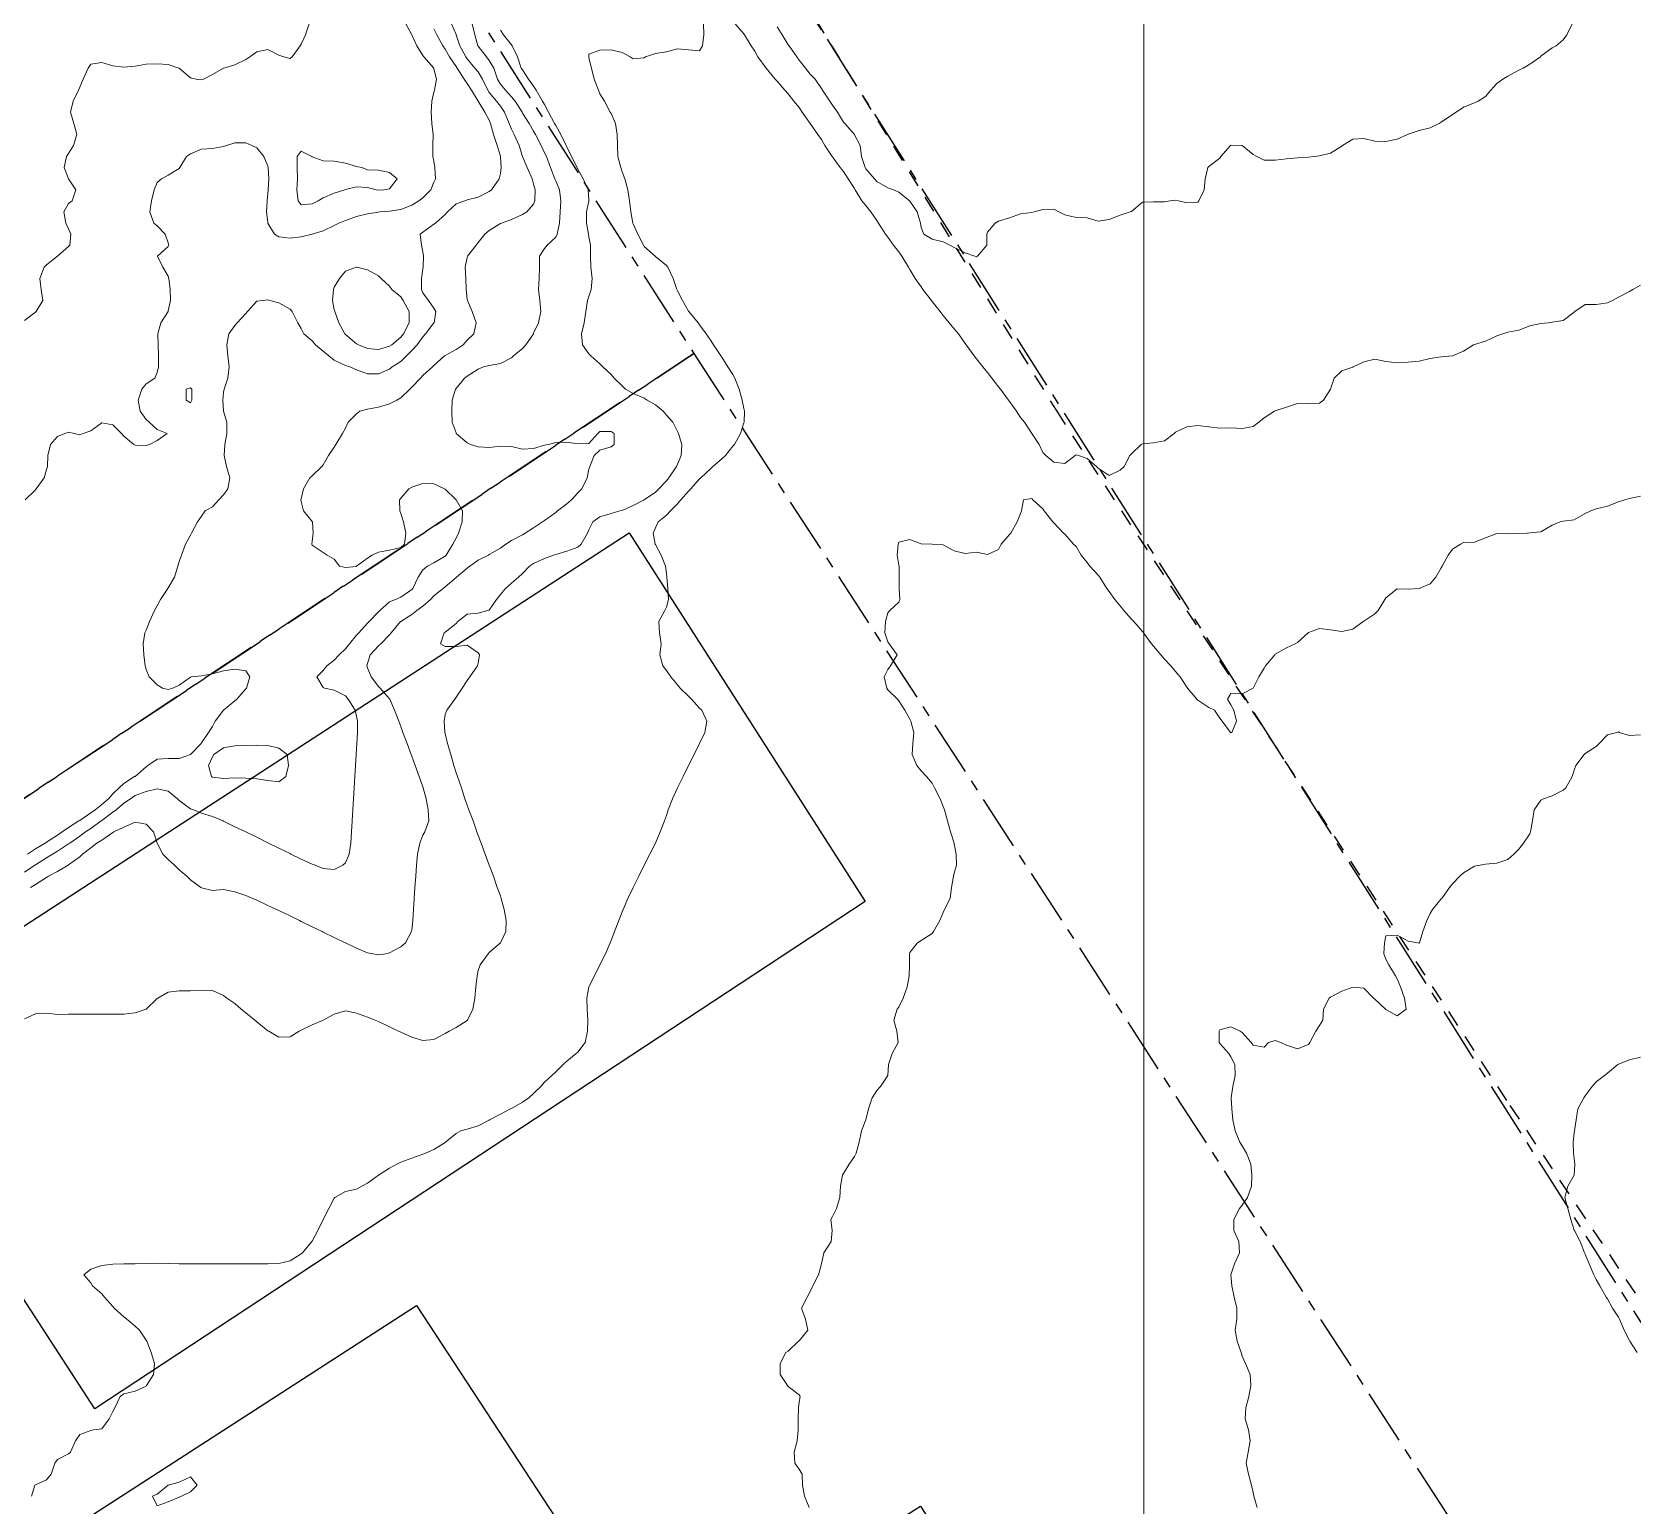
# Model space of a CAD drawing. Header units: centimetres. Extents: x 0 to 642158, y -847 to 649707.
# Drawn here: x 617516.6 to 617588.9, y 620788.8 to 620855.4 of the extents above; entities that cross this region are included whole.
import ezdxf

# ---------------------------------------------------------------- set-up
doc = ezdxf.new("R2010")
doc.units = ezdxf.units.CM
doc.header["$MEASUREMENT"] = 0
doc.linetypes.add('CENTERX2', pattern=[4, 2.5, -0.5, 0.5, -0.5])
doc.linetypes.add('JIS_02_0.7', pattern=[1.35, 0.75, -0.6])
for name, color, linetype, lineweight in [('MEV_grille', 254, 'Continuous', 9), ('WAL_parcellaire agricole', 7, 'JIS_02_0.7', 25), ('WAL_topographie 0.5', 253, 'Continuous', 20)]:
    doc.layers.add(name, color=color, linetype=linetype, lineweight=lineweight)
doc.layers.add('SPW_batiments', color=7, linetype='Continuous')
doc.layers.add('SPW_parcellaire cadastral', color=7, linetype='CENTERX2', lineweight=25, true_color=0xff0542)

# ---------------------------------------------------------------- blocks, each defined once
blk = doc.blocks.new('*U112')
at = {"layer": 'MEV_grille', "transparency": 33554687}
blk.add_lwpolyline([(0, 1825.476), (0, -1825.476)], dxfattribs=at)
blk = doc.blocks.new('*U113')
at = {"layer": 'MEV_grille', "color": 0, "linetype": 'ByBlock', "lineweight": -2, "transparency": 16777216}
blk.add_blockref('*U112', (2200, 0), dxfattribs=at)

msp = doc.modelspace()

# ---------------------------------------------------------------- linework, layer by layer
at = {"layer": 'SPW_batiments'}
for points in [[(617554.225, 620816.108), (617519.428, 620793.204), (617508.526, 620810.003), (617543.573, 620832.757), (617554.225, 620816.108)], [(617544.829, 620781.274), (617552.311, 620786.041), (617556.728, 620788.809), (617564.046, 620777.243), (617552.197, 620769.641), (617562.399, 620754.393), (617525.718, 620730.922), (617524.34, 620733.108), (617521.934, 620736.922), (617519.317, 620741.072), (617510.851, 620735.471), (617509.634, 620737.521), (617504.135, 620733.803), (617493.886, 620726.902), (617482.484, 620744.783), (617497.815, 620755.752), (617489.248, 620769.001), (617533.96, 620797.873), (617544.829, 620781.274)]]:
    msp.add_lwpolyline(points, dxfattribs=at)
at = {"layer": 'SPW_parcellaire cadastral'}
for points in [[(617779.335, 620865.112), (617770.644, 620841.831), (617609.563, 620765.114), (617530.476, 620889.801), (617510.399, 620919.604), (617480.638, 620965.028), (617603.182, 621024.128), (617779.335, 620865.112)], [(617445.143, 620944.903), (617450.229, 620932.944), (617453.012, 620927.377), (617460.44, 620932.438), (617479.493, 620945.43), (617546.487, 620840.855), (617454.845, 620780.014), (617404.956, 620754.186)], [(617404.956, 620754.186), (617454.845, 620780.014), (617546.487, 620840.855), (617597.653, 620762.022), (617447.371, 620685.97), (617443.362, 620692.406), (617418.115, 620733.491), (617404.956, 620754.186)]]:
    msp.add_lwpolyline(points, dxfattribs=at)
at = {"layer": 'WAL_parcellaire agricole'}
msp.add_lwpolyline([(617606.254, 620772.588), (617583.209, 620807.127), (617562.997, 620838.083), (617550.328, 620858.664), (617703.526, 620935.515), (617753.864, 620890.105), (617779.241, 620867.358), (617776.118, 620853.607), (617606.254, 620772.588)], dxfattribs=at)
at = {"layer": 'WAL_topographie 0.5'}
for points in [[(617535.546, 620855.75), (617535.75, 620855.262), (617535.754, 620855.25), (617535.924, 620854.75), (617536.189, 620854.25), (617536.25, 620854.161), (617536.603, 620853.75), (617536.75, 620853.575), (617536.949, 620853.25), (617537.184, 620852.75), (617537.25, 620852.648), (617537.579, 620852.25), (617537.75, 620852.025), (617537.937, 620851.75), (617538.147, 620851.25), (617538.25, 620850.995), (617538.37, 620850.75), (617538.599, 620850.25), (617538.75, 620849.754), (617538.751, 620849.75), (617538.961, 620849.25), (617539.184, 620848.75), (617539.25, 620848.5), (617539.318, 620848.25), (617539.309, 620847.75), (617539.25, 620847.606), (617538.941, 620847.25), (617538.75, 620847.138), (617538.25, 620846.916), (617537.797, 620846.75), (617537.75, 620846.729), (617537.25, 620846.416), (617537.053, 620846.25), (617536.75, 620845.864), (617536.663, 620845.75), (617536.264, 620845.25), (617536.25, 620845.198), (617536.155, 620844.75), (617536.197, 620844.25), (617536.201, 620843.75), (617536.25, 620843.317), (617536.26, 620843.25), (617536.472, 620842.75), (617536.66, 620842.25), (617536.548, 620841.75), (617536.25, 620841.454), (617536.071, 620841.25), (617535.75, 620841.042), (617535.25, 620840.763), (617535.233, 620840.75), (617534.75, 620840.322), (617534.68, 620840.25), (617534.25, 620839.868), (617534.137, 620839.75), (617533.75, 620839.342), (617533.668, 620839.25), (617533.25, 620838.86), (617533.068, 620838.75), (617532.75, 620838.582), (617532.25, 620838.438), (617531.75, 620838.343), (617531.408, 620838.25), (617531.25, 620838.132), (617530.871, 620837.75), (617530.75, 620837.49), (617530.618, 620837.25), (617530.318, 620836.75), (617530.25, 620836.635), (617529.989, 620836.25), (617529.75, 620835.835), (617529.68, 620835.75), (617529.25, 620835.337), (617529.152, 620835.25), (617528.861, 620834.75), (617528.75, 620834.288), (617528.74, 620834.25), (617528.75, 620834.179), (617528.865, 620833.75), (617529.25, 620833.274), (617529.262, 620833.25), (617529.293, 620832.75), (617529.25, 620832.375), (617529.24, 620832.25), (617529.25, 620832.204), (617529.75, 620831.875), (617529.929, 620831.75), (617530.25, 620831.563), (617530.492, 620831.25), (617530.75, 620831.193), (617531.25, 620831.242), (617531.26, 620831.25), (617531.75, 620831.617), (617531.957, 620831.75), (617532.25, 620831.889), (617532.75, 620831.982), (617533.25, 620832.096), (617533.424, 620832.25), (617533.477, 620832.75), (617533.382, 620833.25), (617533.25, 620833.627), (617533.204, 620833.75), (617533.195, 620834.25), (617533.25, 620834.322), (617533.619, 620834.75), (617533.75, 620834.824), (617534.25, 620834.982), (617534.75, 620834.977), (617535.225, 620834.75), (617535.25, 620834.733), (617535.75, 620834.255), (617535.756, 620834.25), (617536.035, 620833.75), (617536.025, 620833.25), (617535.853, 620832.75), (617535.75, 620832.512), (617535.611, 620832.25), (617535.297, 620831.75), (617535.25, 620831.709), (617534.75, 620831.407), (617534.464, 620831.25), (617534.25, 620831.094), (617534.034, 620830.75), (617533.8, 620830.25), (617533.75, 620830.193), (617533.25, 620829.855), (617533.019, 620829.75), (617532.75, 620829.646), (617532.311, 620829.25), (617532.25, 620829.185), (617531.822, 620828.75), (617531.75, 620828.677), (617531.362, 620828.25), (617531.25, 620828.132), (617530.939, 620827.75), (617530.75, 620827.522), (617530.471, 620827.25), (617530.25, 620827.012), (617529.908, 620826.75), (617529.75, 620826.537), (617529.458, 620826.25), (617529.75, 620825.782), (617529.804, 620825.75), (617530.25, 620825.65), (617530.75, 620825.393), (617530.881, 620825.25), (617531.195, 620824.75), (617531.25, 620824.487), (617531.303, 620824.25), (617531.293, 620823.75), (617531.265, 620823.25), (617531.25, 620823), (617531.235, 620822.75), (617531.205, 620822.25), (617531.175, 620821.75), (617531.149, 620821.25), (617531.123, 620820.75), (617531.093, 620820.25), (617531.063, 620819.75), (617531.034, 620819.25), (617531.002, 620818.75), (617530.924, 620818.25), (617530.75, 620817.86), (617530.635, 620817.75), (617530.25, 620817.563), (617529.75, 620817.607), (617529.39, 620817.75), (617529.25, 620817.801), (617528.75, 620818.03), (617528.294, 620818.25), (617528.25, 620818.271), (617527.75, 620818.521), (617527.272, 620818.75), (617527.25, 620818.76), (617526.75, 620819.011), (617526.25, 620819.25), (617526.25, 620819.25), (617525.75, 620819.489), (617525.25, 620819.74), (617525.228, 620819.75), (617524.75, 620819.952), (617524.25, 620820.105), (617523.887, 620820.25), (617523.75, 620820.295), (617523.25, 620820.677), (617523.163, 620820.75), (617522.75, 620821.098), (617522.25, 620821.192), (617521.75, 620821.082), (617521.25, 620820.892), (617521.048, 620820.75), (617520.75, 620820.545), (617520.391, 620820.25), (617520.25, 620820.145), (617519.75, 620819.776), (617519.715, 620819.75), (617519.25, 620819.401), (617519.018, 620819.25), (617518.75, 620819.063), (617518.3, 620818.75), (617518.25, 620818.71), (617517.75, 620818.381), (617517.527, 620818.25), (617517.25, 620818.081), (617516.75, 620817.766), (617516.726, 620817.75), (617516.25, 620817.439)], [(617529.119, 620855.75), (617528.954, 620855.25), (617528.75, 620854.832), (617528.708, 620854.75), (617528.352, 620854.25), (617528.25, 620854.173), (617527.974, 620854.25), (617527.75, 620854.329), (617527.25, 620854.582), (617526.75, 620854.484), (617526.429, 620854.25), (617526.25, 620854.128), (617525.75, 620853.888), (617525.261, 620853.75), (617525.25, 620853.745), (617524.75, 620853.453), (617524.345, 620853.25), (617524.25, 620853.221), (617524.016, 620853.25), (617523.75, 620853.306), (617523.25, 620853.743), (617523.231, 620853.75), (617522.75, 620853.907), (617522.25, 620853.941), (617521.75, 620853.926), (617521.25, 620853.84), (617520.75, 620853.79), (617520.25, 620853.844), (617519.75, 620854), (617519.25, 620853.926), (617519.133, 620853.75), (617518.909, 620853.25), (617518.75, 620852.891), (617518.69, 620852.75), (617518.463, 620852.25), (617518.336, 620851.75), (617518.482, 620851.25), (617518.618, 620850.75), (617518.472, 620850.25), (617518.25, 620849.885), (617518.153, 620849.75), (617518.053, 620849.25), (617518.25, 620848.75), (617518.25, 620848.75), (617518.583, 620848.25), (617518.417, 620847.75), (617518.25, 620847.636), (617518.032, 620847.25), (617518.129, 620846.75), (617518.25, 620846.489), (617518.349, 620846.25), (617518.307, 620845.75), (617518.25, 620845.683), (617517.75, 620845.25), (617517.75, 620845.25), (617517.25, 620844.865), (617517.152, 620844.75), (617516.953, 620844.25), (617517.014, 620843.75), (617517.079, 620843.25), (617516.781, 620842.75), (617516.75, 620842.718), (617516.25, 620842.354)], [(617533.488, 620855.75), (617533.75, 620855.25), (617533.75, 620855.25), (617533.982, 620854.75), (617534.25, 620854.319), (617534.293, 620854.25), (617534.738, 620853.75), (617534.75, 620853.716), (617534.873, 620853.25), (617534.772, 620852.75), (617534.75, 620852.657), (617534.657, 620852.25), (617534.623, 620851.75), (617534.651, 620851.25), (617534.717, 620850.75), (617534.706, 620850.25), (617534.707, 620849.75), (617534.75, 620849.544), (617534.798, 620849.25), (617534.816, 620848.75), (617534.75, 620848.594), (617534.61, 620848.25), (617534.25, 620847.893), (617534.07, 620847.75), (617533.75, 620847.561), (617533.25, 620847.367), (617532.75, 620847.286), (617532.29, 620847.25), (617532.25, 620847.246), (617531.75, 620847.171), (617531.25, 620847.043), (617530.75, 620846.865), (617530.45, 620846.75), (617530.25, 620846.631), (617529.75, 620846.402), (617529.25, 620846.25), (617529.25, 620846.25), (617528.75, 620846.125), (617528.25, 620846.069), (617527.75, 620846.128), (617527.549, 620846.25), (617527.255, 620846.75), (617527.25, 620846.792), (617527.189, 620847.25), (617527.214, 620847.75), (617527.25, 620848.076), (617527.262, 620848.25), (617527.294, 620848.75), (617527.267, 620849.25), (617527.25, 620849.316), (617527.06, 620849.75), (617526.75, 620850.148), (617526.523, 620850.25), (617526.25, 620850.377), (617525.75, 620850.366), (617525.375, 620850.25), (617525.25, 620850.212), (617524.75, 620850.115), (617524.25, 620850.082), (617523.75, 620849.881), (617523.581, 620849.75), (617523.279, 620849.25), (617523.25, 620849.211), (617522.75, 620848.909), (617522.448, 620848.75), (617522.25, 620848.573), (617522.11, 620848.25), (617522, 620847.75), (617521.917, 620847.25), (617522.097, 620846.75), (617522.25, 620846.616), (617522.616, 620846.25), (617522.75, 620845.855), (617522.769, 620845.75), (617522.75, 620845.694), (617522.265, 620845.25), (617522.508, 620844.75), (617522.75, 620844.355), (617522.781, 620844.25), (617522.84, 620843.75), (617522.851, 620843.25), (617522.75, 620842.783), (617522.74, 620842.75), (617522.419, 620842.25), (617522.276, 620841.75), (617522.293, 620841.25), (617522.305, 620840.75), (617522.311, 620840.25), (617522.25, 620839.994), (617522.142, 620839.75), (617521.75, 620839.489), (617521.552, 620839.25), (617521.394, 620838.75), (617521.478, 620838.25), (617521.75, 620837.88), (617521.882, 620837.75), (617522.25, 620837.421), (617522.703, 620837.25), (617522.25, 620836.93), (617521.904, 620836.75), (617521.75, 620836.709), (617521.25, 620836.715), (617521.202, 620836.75), (617520.75, 620837.126), (617520.633, 620837.25), (617520.25, 620837.638), (617519.75, 620837.729), (617519.25, 620837.371), (617518.907, 620837.25), (617518.75, 620837.19), (617518.5, 620837.25), (617518.25, 620837.299), (617518.083, 620837.25), (617517.75, 620837.111), (617517.426, 620836.75), (617517.308, 620836.25), (617517.301, 620835.75), (617517.25, 620835.622), (617517.151, 620835.25), (617516.785, 620834.75), (617516.75, 620834.702), (617516.294, 620834.25)], [(617536.473, 620855.75), (617536.593, 620855.25), (617536.739, 620854.75), (617536.75, 620854.732), (617537.121, 620854.25), (617537.25, 620854.088), (617537.462, 620853.75), (617537.626, 620853.25), (617537.75, 620853.023), (617537.978, 620852.75), (617538.25, 620852.456), (617538.419, 620852.25), (617538.732, 620851.75), (617538.75, 620851.717), (617539.058, 620851.25), (617539.25, 620850.897), (617539.333, 620850.75), (617539.59, 620850.25), (617539.75, 620849.926), (617539.834, 620849.75), (617540.015, 620849.25), (617540.214, 620848.75), (617540.25, 620848.659), (617540.424, 620848.25), (617540.479, 620847.75), (617540.458, 620847.25), (617540.426, 620846.75), (617540.321, 620846.25), (617540.25, 620846.117), (617539.869, 620845.75), (617539.75, 620845.599), (617539.518, 620845.25), (617539.519, 620844.75), (617539.506, 620844.25), (617539.477, 620843.75), (617539.538, 620843.25), (617539.572, 620842.75), (617539.479, 620842.25), (617539.25, 620841.771), (617539.241, 620841.75), (617538.904, 620841.25), (617538.75, 620841.08), (617538.344, 620840.75), (617538.25, 620840.663), (617537.75, 620840.403), (617537.25, 620840.317), (617536.985, 620840.25), (617536.75, 620840.153), (617536.25, 620839.831), (617536.136, 620839.75), (617535.75, 620839.278), (617535.725, 620839.25), (617535.568, 620838.75), (617535.553, 620838.25), (617535.579, 620837.75), (617535.75, 620837.27), (617535.758, 620837.25), (617536.25, 620836.824), (617536.395, 620836.75), (617536.75, 620836.642), (617537.25, 620836.619), (617537.75, 620836.672), (617538.25, 620836.653), (617538.75, 620836.545), (617539.25, 620836.566), (617539.75, 620836.714), (617539.921, 620836.75), (617540.25, 620836.832), (617540.75, 620836.847), (617541.25, 620836.782), (617541.75, 620836.794), (617542.147, 620837.25), (617542.25, 620837.328), (617542.75, 620837.335), (617542.887, 620837.25), (617542.889, 620836.75), (617542.75, 620836.641), (617542.25, 620836.496), (617541.991, 620836.25), (617541.786, 620835.75), (617541.75, 620835.64), (617541.675, 620835.25), (617541.427, 620834.75), (617541.25, 620834.572), (617540.962, 620834.25), (617540.75, 620834.065), (617540.335, 620833.75), (617540.25, 620833.683), (617539.75, 620833.32), (617539.648, 620833.25), (617539.25, 620832.978), (617538.877, 620832.75), (617538.75, 620832.674), (617538.25, 620832.419), (617537.999, 620832.25), (617537.75, 620832.069), (617537.25, 620831.775), (617537.208, 620831.75), (617536.75, 620831.531), (617536.37, 620831.25), (617536.25, 620831.164), (617535.766, 620830.75), (617535.75, 620830.736), (617535.25, 620830.322), (617535.162, 620830.25), (617534.75, 620829.917), (617534.588, 620829.75), (617534.25, 620829.449), (617533.978, 620829.25), (617533.75, 620829.069), (617533.25, 620828.753), (617533.247, 620828.75), (617532.824, 620828.25), (617532.75, 620828.158), (617532.35, 620827.75), (617532.25, 620827.649), (617531.877, 620827.25), (617531.75, 620826.864), (617531.72, 620826.75), (617531.75, 620826.657), (617531.913, 620826.25), (617532.25, 620825.824), (617532.324, 620825.75), (617532.75, 620825.267), (617532.761, 620825.25), (617532.971, 620824.75), (617533.159, 620824.25), (617533.25, 620824.008), (617533.348, 620823.75), (617533.535, 620823.25), (617533.723, 620822.75), (617533.75, 620822.677), (617533.909, 620822.25), (617534.086, 620821.75), (617534.25, 620821.294), (617534.265, 620821.25), (617534.399, 620820.75), (617534.496, 620820.25), (617534.523, 620819.75), (617534.34, 620819.25), (617534.25, 620819.109), (617534.113, 620818.75), (617534.008, 620818.25), (617533.959, 620817.75), (617533.926, 620817.25), (617533.894, 620816.75), (617533.864, 620816.25), (617533.833, 620815.75), (617533.803, 620815.25), (617533.75, 620814.813), (617533.739, 620814.75), (617533.463, 620814.25), (617533.25, 620814.062), (617532.75, 620813.787), (617532.583, 620813.75), (617532.25, 620813.696), (617531.989, 620813.75), (617531.75, 620813.795), (617531.25, 620814.005), (617530.75, 620814.246), (617530.742, 620814.25), (617530.25, 620814.479), (617529.75, 620814.729), (617529.706, 620814.75), (617529.25, 620814.972), (617528.75, 620815.215), (617528.68, 620815.25), (617528.25, 620815.465), (617527.75, 620815.697), (617527.636, 620815.75), (617527.25, 620815.936), (617526.75, 620816.174), (617526.567, 620816.25), (617526.25, 620816.381), (617525.75, 620816.552), (617525.25, 620816.652), (617524.75, 620816.615), (617524.25, 620816.728), (617524.222, 620816.75), (617523.75, 620817.09), (617523.583, 620817.25), (617523.25, 620817.538), (617523.03, 620817.75), (617522.75, 620818.004), (617522.512, 620818.25), (617522.25, 620818.75), (617522.25, 620818.75), (617522.084, 620819.25), (617521.75, 620819.596), (617521.25, 620819.69), (617520.75, 620819.471), (617520.293, 620819.25), (617520.25, 620819.226), (617519.75, 620818.888), (617519.532, 620818.75), (617519.25, 620818.536), (617518.877, 620818.25), (617518.75, 620818.134), (617518.25, 620817.762), (617518.227, 620817.75), (617517.75, 620817.463), (617517.337, 620817.25), (617517.25, 620817.192), (617516.75, 620816.877), (617516.526, 620816.75)], [(617546.921, 620855.75), (617546.936, 620855.25), (617546.875, 620854.75), (617546.75, 620854.531), (617546.25, 620854.568), (617545.75, 620854.62), (617545.25, 620854.485), (617544.75, 620854.405), (617544.3, 620854.25), (617544.25, 620854.204), (617543.75, 620854.159), (617543.617, 620854.25), (617543.25, 620854.447), (617542.75, 620854.567), (617542.25, 620854.563), (617541.75, 620854.375), (617541.74, 620854.25), (617541.75, 620854.208), (617541.86, 620853.75), (617541.983, 620853.25), (617542.177, 620852.75), (617542.25, 620852.588), (617542.459, 620852.25), (617542.717, 620851.75), (617542.75, 620851.693), (617542.949, 620851.25), (617543.03, 620850.75), (617543.034, 620850.25), (617543.057, 620849.75), (617543.186, 620849.25), (617543.25, 620849.066), (617543.378, 620848.75), (617543.506, 620848.25), (617543.579, 620847.75), (617543.644, 620847.25), (617543.736, 620846.75), (617543.75, 620846.706), (617543.953, 620846.25), (617544.21, 620845.75), (617544.25, 620845.687), (617544.739, 620845.25), (617544.75, 620845.241), (617545.25, 620844.831), (617545.312, 620844.75), (617545.558, 620844.25), (617545.725, 620843.75), (617545.75, 620843.685), (617545.972, 620843.25), (617546.25, 620842.769), (617546.263, 620842.75), (617546.677, 620842.25), (617546.75, 620842.159), (617547.05, 620841.75), (617547.25, 620841.44), (617547.372, 620841.25), (617547.703, 620840.75), (617547.75, 620840.698), (617548.022, 620840.25), (617548.25, 620839.905), (617548.336, 620839.75), (617548.543, 620839.25), (617548.675, 620838.75), (617548.75, 620838.379), (617548.779, 620838.25), (617548.757, 620837.75), (617548.75, 620837.727), (617548.596, 620837.25), (617548.322, 620836.75), (617548.25, 620836.667), (617547.924, 620836.25), (617547.75, 620836.095), (617547.345, 620835.75), (617547.25, 620835.671), (617546.809, 620835.25), (617546.75, 620835.195), (617546.356, 620834.75), (617546.25, 620834.643), (617545.907, 620834.25), (617545.75, 620834.07), (617545.441, 620833.75), (617545.25, 620833.559), (617544.878, 620833.25), (617544.75, 620832.979), (617544.655, 620832.75), (617544.746, 620832.25), (617544.75, 620832.239), (617545.017, 620831.75), (617545.202, 620831.25), (617545.25, 620830.929), (617545.271, 620830.75), (617545.316, 620830.25), (617545.347, 620829.75), (617545.25, 620829.401), (617545.184, 620829.25), (617544.903, 620828.75), (617544.938, 620828.25), (617545.018, 620827.75), (617544.952, 620827.25), (617545.087, 620826.75), (617545.25, 620826.536), (617545.446, 620826.25), (617545.75, 620825.898), (617545.873, 620825.75), (617546.25, 620825.386), (617546.384, 620825.25), (617546.75, 620824.848), (617546.843, 620824.75), (617547.071, 620824.25), (617546.979, 620823.75), (617546.75, 620823.25), (617546.75, 620823.25), (617546.5, 620822.75), (617546.25, 620822.25), (617546.25, 620822.25), (617546, 620821.75), (617545.75, 620821.25), (617545.75, 620821.25), (617545.528, 620820.75), (617545.331, 620820.25), (617545.25, 620820), (617545.169, 620819.75), (617544.972, 620819.25), (617544.75, 620818.75), (617544.75, 620818.75), (617544.5, 620818.25), (617544.25, 620817.75), (617544.25, 620817.75), (617544, 620817.25), (617543.75, 620816.75), (617543.75, 620816.75), (617543.508, 620816.25), (617543.293, 620815.75), (617543.25, 620815.65), (617543.1, 620815.25), (617542.9, 620814.75), (617542.75, 620814.35), (617542.707, 620814.25), (617542.492, 620813.75), (617542.25, 620813.25), (617542.25, 620813.25), (617542, 620812.75), (617541.75, 620812.25), (617541.75, 620812.25), (617541.656, 620811.75), (617541.665, 620811.25), (617541.697, 620810.75), (617541.693, 620810.25), (617541.575, 620809.75), (617541.25, 620809.314), (617541.177, 620809.25), (617540.75, 620808.9), (617540.59, 620808.75), (617540.25, 620808.417), (617540.072, 620808.25), (617539.75, 620807.948), (617539.577, 620807.75), (617539.25, 620807.44), (617539.038, 620807.25), (617538.75, 620807.05), (617538.25, 620806.769), (617538.212, 620806.75), (617537.75, 620806.513), (617537.262, 620806.25), (617537.25, 620806.243), (617536.75, 620805.982), (617536.25, 620805.825), (617535.964, 620805.75), (617535.75, 620805.64), (617535.279, 620805.25), (617535.25, 620805.226), (617534.75, 620804.917), (617534.369, 620804.75), (617534.25, 620804.702), (617533.75, 620804.514), (617533.25, 620804.333), (617533.077, 620804.25), (617532.75, 620804.073), (617532.25, 620803.75), (617532.25, 620803.75), (617531.75, 620803.386), (617531.489, 620803.25), (617531.25, 620803.122), (617530.75, 620803.013), (617530.274, 620802.75), (617530.25, 620802.721), (617530, 620802.25), (617529.75, 620801.75), (617529.75, 620801.75), (617529.5, 620801.25), (617529.25, 620800.779), (617529.231, 620800.75), (617528.81, 620800.25), (617528.75, 620800.196), (617528.25, 620799.885), (617527.75, 620799.767), (617527.251, 620799.75), (617527.25, 620799.75), (617526.75, 620799.75), (617526.25, 620799.75), (617525.75, 620799.75), (617525.25, 620799.75), (617524.75, 620799.75), (617524.25, 620799.75), (617523.75, 620799.75), (617523.25, 620799.75), (617523.249, 620799.75), (617522.75, 620799.764), (617522.25, 620799.775), (617521.75, 620799.762), (617521.251, 620799.75), (617521.25, 620799.75), (617520.75, 620799.75), (617520.25, 620799.734), (617519.75, 620799.667), (617519.25, 620799.5), (617518.942, 620799.25), (617519.25, 620798.886), (617519.333, 620798.75), (617519.75, 620798.393), (617519.875, 620798.25), (617520.25, 620797.822), (617520.306, 620797.75), (617520.75, 620797.35), (617520.875, 620797.25), (617521.25, 620796.94), (617521.454, 620796.75), (617521.75, 620796.306), (617521.786, 620796.25), (617521.971, 620795.75), (617522.134, 620795.25), (617522.081, 620794.75), (617521.768, 620794.25), (617521.75, 620794.23), (617521.25, 620793.992), (617520.75, 620793.883), (617520.583, 620793.75), (617520.339, 620793.25), (617520.25, 620793.083), (617520.083, 620792.75), (617519.75, 620792.293), (617519.375, 620792.25), (617519.25, 620792.226), (617518.75, 620792.036), (617518.559, 620791.75), (617518.338, 620791.25), (617518.25, 620791.162), (617517.75, 620790.917), (617517.63, 620790.75), (617517.458, 620790.25), (617517.25, 620789.987), (617516.75, 620789.772), (617516.721, 620789.75), (617516.575, 620789.25)], [(617589.25, 620843.944), (617588.897, 620843.75), (617588.75, 620843.654), (617588.25, 620843.402), (617587.981, 620843.25), (617587.75, 620843.146), (617587.25, 620843.07), (617586.75, 620843.07), (617586.279, 620842.75), (617586.25, 620842.724), (617585.75, 620842.341), (617585.25, 620842.269), (617585.083, 620842.25), (617584.75, 620842.218), (617584.25, 620842.107), (617583.75, 620841.911), (617583.25, 620841.818), (617583.022, 620841.75), (617582.75, 620841.656), (617582.25, 620841.417), (617581.75, 620841.271), (617581.706, 620841.25), (617581.25, 620840.958), (617580.75, 620840.75), (617580.75, 620840.75), (617580.25, 620840.713), (617579.75, 620840.635), (617579.25, 620840.51), (617578.75, 620840.46), (617578.25, 620840.44), (617577.75, 620840.504), (617577.25, 620840.599), (617576.75, 620840.482), (617576.275, 620840.25), (617576.25, 620840.238), (617575.75, 620840.079), (617575.412, 620839.75), (617575.25, 620839.25), (617575.25, 620839.25), (617574.925, 620838.75), (617574.75, 620838.62), (617574.25, 620838.589), (617573.75, 620838.598), (617573.25, 620838.432), (617572.75, 620838.263), (617572.714, 620838.25), (617572.25, 620837.955), (617572, 620837.75), (617571.75, 620837.554), (617571.25, 620837.464), (617570.75, 620837.5), (617570.25, 620837.487), (617569.75, 620837.546), (617569.25, 620837.606), (617568.75, 620837.552), (617568.25, 620837.303), (617568.183, 620837.25), (617567.75, 620836.917), (617567.25, 620836.821), (617566.75, 620836.783), (617566.691, 620836.75), (617566.25, 620836.333), (617566.185, 620836.25), (617565.93, 620835.75), (617565.75, 620835.583), (617565.25, 620835.344), (617564.75, 620835.684), (617564.679, 620835.75), (617564.25, 620836.116), (617563.857, 620836.25), (617563.75, 620836.283), (617563.709, 620836.25), (617563.25, 620835.888), (617562.75, 620835.951), (617562.389, 620836.25), (617562.25, 620836.387), (617562.086, 620836.75), (617561.75, 620837.25), (617561.75, 620837.25), (617561.421, 620837.75), (617561.25, 620837.962), (617561.056, 620838.25), (617560.75, 620838.688), (617560.705, 620838.75), (617560.34, 620839.25), (617560.25, 620839.351), (617559.951, 620839.75), (617559.75, 620839.993), (617559.548, 620840.25), (617559.25, 620840.615), (617559.144, 620840.75), (617558.792, 620841.25), (617558.75, 620841.315), (617558.442, 620841.75), (617558.25, 620841.976), (617558.022, 620842.25), (617557.75, 620842.572), (617557.608, 620842.75), (617557.25, 620843.211), (617557.219, 620843.25), (617556.832, 620843.75), (617556.75, 620843.862), (617556.485, 620844.25), (617556.25, 620844.647), (617556.185, 620844.75), (617555.885, 620845.25), (617555.75, 620845.451), (617555.506, 620845.75), (617555.25, 620846.106), (617555.14, 620846.25), (617554.834, 620846.75), (617554.75, 620846.868), (617554.479, 620847.25), (617554.25, 620847.54), (617554.081, 620847.75), (617553.781, 620848.25), (617553.75, 620848.304), (617553.463, 620848.75), (617553.25, 620849.076), (617553.094, 620849.25), (617552.75, 620849.735), (617552.737, 620849.75), (617552.404, 620850.25), (617552.25, 620850.518), (617552.083, 620850.75), (617551.75, 620851.246), (617551.747, 620851.25), (617551.383, 620851.75), (617551.25, 620851.962), (617551.004, 620852.25), (617550.75, 620852.591), (617550.594, 620852.75), (617550.25, 620853.154), (617550.169, 620853.25), (617549.75, 620853.75), (617549.75, 620853.75), (617549.377, 620854.25), (617549.25, 620854.518), (617549.08, 620854.75), (617548.778, 620855.25), (617548.75, 620855.293), (617548.352, 620855.75)], [(617586.156, 620855.75), (617585.917, 620855.25), (617585.75, 620855.019), (617585.432, 620854.75), (617585.25, 620854.663), (617584.75, 620854.283), (617584.722, 620854.25), (617584.25, 620853.923), (617583.95, 620853.75), (617583.75, 620853.659), (617583.25, 620853.385), (617583.033, 620853.25), (617582.75, 620853.047), (617582.486, 620852.75), (617582.25, 620852.457), (617581.917, 620852.25), (617581.75, 620852.171), (617581.25, 620851.982), (617580.925, 620851.75), (617580.75, 620851.653), (617580.25, 620851.309), (617580.15, 620851.25), (617579.75, 620851.055), (617579.25, 620850.933), (617578.75, 620850.764), (617578.724, 620850.75), (617578.25, 620850.541), (617577.75, 620850.438), (617577.25, 620850.453), (617576.75, 620850.561), (617576.25, 620850.539), (617575.792, 620850.25), (617575.75, 620850.218), (617575.25, 620849.909), (617574.75, 620849.779), (617574.5, 620849.75), (617574.25, 620849.722), (617573.75, 620849.694), (617573.25, 620849.648), (617572.75, 620849.594), (617572.25, 620849.594), (617571.924, 620849.75), (617571.75, 620849.848), (617571.25, 620850.25), (617571.249, 620850.25), (617570.75, 620850.265), (617570.733, 620850.25), (617570.297, 620849.75), (617570.25, 620849.682), (617569.75, 620849.298), (617569.704, 620849.25), (617569.578, 620848.75), (617569.532, 620848.25), (617569.301, 620847.75), (617569.25, 620847.694), (617568.75, 620847.669), (617568.375, 620847.75), (617568.25, 620847.788), (617568, 620847.75), (617567.75, 620847.706), (617567.25, 620847.7), (617566.75, 620847.694), (617566.25, 620847.274), (617566.2, 620847.25), (617565.75, 620847.105), (617565.25, 620846.902), (617564.75, 620846.83), (617564.25, 620846.987), (617563.75, 620846.994), (617563.25, 620847.125), (617562.975, 620847.25), (617562.75, 620847.379), (617562.25, 620847.367), (617561.861, 620847.25), (617561.75, 620847.224), (617561.25, 620847.167), (617560.75, 620846.989), (617560.25, 620846.83), (617560.096, 620846.75), (617559.75, 620846.341), (617559.723, 620846.25), (617559.729, 620845.75), (617559.298, 620845.25), (617559.25, 620845.227), (617559.187, 620845.25), (617558.75, 620845.402), (617558.25, 620845.641), (617558.053, 620845.75), (617557.75, 620845.897), (617557.25, 620846.016), (617556.875, 620846.25), (617556.75, 620846.55), (617556.721, 620846.75), (617556.581, 620847.25), (617556.25, 620847.734), (617556.235, 620847.75), (617555.75, 620848.148), (617555.51, 620848.25), (617555.25, 620848.346), (617554.75, 620848.626), (617554.65, 620848.75), (617554.25, 620849.2), (617554.221, 620849.25), (617554.054, 620849.75), (617553.997, 620850.25), (617553.75, 620850.732), (617553.74, 620850.75), (617553.303, 620851.25), (617553.25, 620851.304), (617552.981, 620851.75), (617552.75, 620852.065), (617552.635, 620852.25), (617552.306, 620852.75), (617552.25, 620852.828), (617551.963, 620853.25), (617551.75, 620853.468), (617551.528, 620853.75), (617551.25, 620854.104), (617551.143, 620854.25), (617550.79, 620854.75), (617550.75, 620854.8), (617550.479, 620855.25), (617550.25, 620855.611)], [(617537.75, 620855.453), (617537.898, 620855.25), (617538.25, 620854.793), (617538.278, 620854.75), (617538.517, 620854.25), (617538.697, 620853.75), (617538.75, 620853.663), (617539.021, 620853.25), (617539.25, 620852.927), (617539.36, 620852.75), (617539.658, 620852.25), (617539.75, 620852.096), (617539.931, 620851.75), (617540.2, 620851.25), (617540.25, 620851.159), (617540.487, 620850.75), (617540.725, 620850.25), (617540.75, 620850.191), (617540.964, 620849.75), (617541.212, 620849.25), (617541.25, 620849.181), (617541.493, 620848.75), (617541.718, 620848.25), (617541.75, 620847.778), (617541.752, 620847.75), (617541.75, 620847.741), (617541.635, 620847.25), (617541.637, 620846.75), (617541.73, 620846.25), (617541.75, 620846.119), (617541.828, 620845.75), (617541.828, 620845.25), (617541.83, 620844.75), (617541.895, 620844.25), (617541.849, 620843.75), (617541.75, 620843.427), (617541.686, 620843.25), (617541.614, 620842.75), (617541.541, 620842.25), (617541.414, 620841.75), (617541.458, 620841.25), (617541.75, 620840.85), (617541.835, 620840.75), (617542.25, 620840.388), (617542.38, 620840.25), (617542.75, 620839.914), (617542.884, 620839.75), (617543.25, 620839.405), (617543.407, 620839.25), (617543.75, 620839.056), (617544.25, 620838.837), (617544.382, 620838.75), (617544.75, 620838.539), (617545.099, 620838.25), (617545.25, 620838.077), (617545.538, 620837.75), (617545.75, 620837.329), (617545.789, 620837.25), (617545.953, 620836.75), (617545.914, 620836.25), (617545.75, 620835.864), (617545.707, 620835.75), (617545.367, 620835.25), (617545.25, 620835.111), (617544.914, 620834.75), (617544.75, 620834.596), (617544.252, 620834.25), (617544.25, 620834.248), (617543.75, 620833.987), (617543.25, 620833.775), (617543.147, 620833.75), (617542.75, 620833.636), (617542.25, 620833.481), (617541.934, 620833.25), (617541.75, 620832.895), (617541.683, 620832.75), (617541.406, 620832.25), (617541.25, 620832.118), (617540.75, 620831.932), (617540.25, 620831.782), (617540.152, 620831.75), (617539.75, 620831.601), (617539.25, 620831.368), (617539.067, 620831.25), (617538.75, 620830.922), (617538.565, 620830.75), (617538.25, 620830.482), (617537.983, 620830.25), (617537.75, 620829.968), (617537.576, 620829.75), (617537.25, 620829.267), (617537.187, 620829.25), (617536.75, 620829.139), (617536.25, 620829.092), (617535.832, 620828.75), (617535.75, 620828.667), (617535.25, 620828.274), (617535.219, 620828.25), (617535.044, 620827.75), (617535.25, 620827.62), (617535.75, 620827.623), (617536.25, 620827.686), (617536.75, 620827.347), (617536.815, 620827.25), (617536.75, 620826.875), (617536.714, 620826.75), (617536.37, 620826.25), (617536.25, 620826.092), (617536.018, 620825.75), (617535.75, 620825.333), (617535.69, 620825.25), (617535.333, 620824.75), (617535.25, 620824.55), (617535.217, 620824.25), (617535.239, 620823.75), (617535.25, 620823.69), (617535.37, 620823.25), (617535.52, 620822.75), (617535.654, 620822.25), (617535.75, 620821.923), (617535.816, 620821.75), (617535.992, 620821.25), (617536.153, 620820.75), (617536.25, 620820.463), (617536.333, 620820.25), (617536.515, 620819.75), (617536.691, 620819.25), (617536.75, 620819.093), (617536.886, 620818.75), (617537.067, 620818.25), (617537.25, 620817.756), (617537.252, 620817.75), (617537.44, 620817.25), (617537.609, 620816.75), (617537.75, 620816.364), (617537.79, 620816.25), (617537.924, 620815.75), (617538.007, 620815.25), (617538, 620814.75), (617537.75, 620814.25), (617537.75, 620814.25), (617537.25, 620813.809), (617537.192, 620813.75), (617536.84, 620813.25), (617536.75, 620812.989), (617536.705, 620812.75), (617536.645, 620812.25), (617536.597, 620811.75), (617536.512, 620811.25), (617536.263, 620810.75), (617536.25, 620810.736), (617535.75, 620810.427), (617535.432, 620810.25), (617535.25, 620810.15), (617534.75, 620809.884), (617534.25, 620809.833), (617533.75, 620809.985), (617533.25, 620810.204), (617533.156, 620810.25), (617532.75, 620810.45), (617532.25, 620810.685), (617532.093, 620810.75), (617531.75, 620810.893), (617531.25, 620811.073), (617530.75, 620811.172), (617530.25, 620811.028), (617529.75, 620810.75), (617529.75, 620810.75), (617529.25, 620810.546), (617528.75, 620810.304), (617528.657, 620810.25), (617528.25, 620810.006), (617527.75, 620809.985), (617527.29, 620810.25), (617527.25, 620810.267), (617526.75, 620810.672), (617526.657, 620810.75), (617526.25, 620811.09), (617526.038, 620811.25), (617525.75, 620811.506), (617525.398, 620811.75), (617525.25, 620811.872), (617524.75, 620812.094), (617524.25, 620812.1), (617523.75, 620812.076), (617523.25, 620812.076), (617522.75, 620812.02), (617522.274, 620811.75), (617522.25, 620811.726), (617521.75, 620811.25), (617521.75, 620811.25), (617521.25, 620811.079), (617520.75, 620811.028), (617520.25, 620811.028), (617519.75, 620811.028), (617519.25, 620811.028), (617518.75, 620811.028), (617518.25, 620811.021), (617517.75, 620811.015), (617517.25, 620811.064), (617516.75, 620811.043), (617516.25, 620810.81)], [(617534.75, 620855.516), (617534.885, 620855.25), (617535.148, 620854.75), (617535.25, 620854.604), (617535.458, 620854.25), (617535.75, 620853.815), (617535.793, 620853.75), (617536.114, 620853.25), (617536.25, 620853.057), (617536.452, 620852.75), (617536.748, 620852.25), (617536.75, 620852.247), (617537.046, 620851.75), (617537.25, 620851.396), (617537.311, 620851.25), (617537.439, 620850.75), (617537.609, 620850.25), (617537.75, 620849.767), (617537.754, 620849.75), (617537.781, 620849.25), (617537.75, 620848.992), (617537.693, 620848.75), (617537.348, 620848.25), (617537.25, 620848.173), (617536.75, 620847.912), (617536.25, 620847.791), (617536.145, 620847.75), (617535.75, 620847.613), (617535.368, 620847.25), (617535.25, 620847.128), (617534.816, 620846.75), (617534.75, 620846.693), (617534.25, 620846.337), (617534.134, 620846.25), (617534.182, 620845.75), (617534.25, 620845.448), (617534.278, 620845.25), (617534.259, 620844.75), (617534.25, 620844.679), (617534.189, 620844.25), (617534.187, 620843.75), (617534.25, 620843.596), (617534.502, 620843.25), (617534.75, 620842.899), (617534.841, 620842.75), (617534.761, 620842.25), (617534.75, 620842.24), (617534.375, 620841.75), (617534.25, 620841.614), (617533.988, 620841.25), (617533.75, 620840.989), (617533.508, 620840.75), (617533.25, 620840.498), (617532.861, 620840.25), (617532.75, 620840.157), (617532.25, 620839.933), (617531.75, 620839.942), (617531.25, 620840.119), (617530.95, 620840.25), (617530.75, 620840.323), (617530.25, 620840.553), (617529.997, 620840.75), (617529.75, 620840.961), (617529.404, 620841.25), (617529.25, 620841.427), (617528.871, 620841.75), (617528.75, 620841.984), (617528.61, 620842.25), (617528.344, 620842.75), (617528.25, 620842.865), (617527.75, 620843.152), (617527.343, 620843.25), (617527.25, 620843.274), (617527, 620843.25), (617526.75, 620843.223), (617526.327, 620842.75), (617526.25, 620842.661), (617525.869, 620842.25), (617525.75, 620842.129), (617525.485, 620841.75), (617525.4, 620841.25), (617525.439, 620840.75), (617525.5, 620840.25), (617525.443, 620839.75), (617525.278, 620839.25), (617525.25, 620839.112), (617525.213, 620838.75), (617525.25, 620838.25), (617525.25, 620838.25), (617525.401, 620837.75), (617525.4, 620837.25), (617525.309, 620836.75), (617525.279, 620836.25), (617525.376, 620835.75), (617525.529, 620835.25), (617525.447, 620834.75), (617525.25, 620834.473), (617525.032, 620834.25), (617524.75, 620833.94), (617524.422, 620833.75), (617524.25, 620833.519), (617524.066, 620833.25), (617523.807, 620832.75), (617523.75, 620832.652), (617523.531, 620832.25), (617523.344, 620831.75), (617523.25, 620831.461), (617523.19, 620831.25), (617523.034, 620830.75), (617522.75, 620830.281), (617522.726, 620830.25), (617522.396, 620829.75), (617522.25, 620829.462), (617522.125, 620829.25), (617521.901, 620828.75), (617521.75, 620828.367), (617521.698, 620828.25), (617521.615, 620827.75), (617521.643, 620827.25), (617521.711, 620826.75), (617521.75, 620826.583), (617521.883, 620826.25), (617522.25, 620825.895), (617522.487, 620825.75), (617522.75, 620825.685), (617522.958, 620825.75), (617523.25, 620825.887), (617523.75, 620826.244), (617523.792, 620826.25), (617524.25, 620826.302), (617524.75, 620826.39), (617525.25, 620826.531), (617525.75, 620826.603), (617526.25, 620826.526), (617526.43, 620826.25), (617526.281, 620825.75), (617526.25, 620825.711), (617525.843, 620825.25), (617525.75, 620825.172), (617525.25, 620824.753), (617525.247, 620824.75), (617524.862, 620824.25), (617524.75, 620824.02), (617524.565, 620823.75), (617524.25, 620823.279), (617524.231, 620823.25), (617523.76, 620822.75), (617523.75, 620822.746), (617523.25, 620822.575), (617522.75, 620822.571), (617522.25, 620822.537), (617521.828, 620822.25), (617521.75, 620822.198), (617521.25, 620821.763), (617521.23, 620821.75), (617520.75, 620821.447), (617520.539, 620821.25), (617520.25, 620820.966), (617520.058, 620820.75), (617519.75, 620820.497), (617519.442, 620820.25), (617519.25, 620820.111), (617518.75, 620819.772), (617518.719, 620819.75), (617518.25, 620819.458), (617517.958, 620819.25), (617517.75, 620819.113), (617517.25, 620818.79), (617517.194, 620818.75), (617516.75, 620818.483), (617516.39, 620818.25)], [(617529.519, 620847.75), (617529.25, 620847.618), (617528.75, 620847.574), (617528.622, 620847.75), (617528.554, 620848.25), (617528.586, 620848.75), (617528.58, 620849.25), (617528.575, 620849.75), (617528.75, 620849.988), (617529.242, 620849.75), (617529.25, 620849.746), (617529.75, 620849.559), (617530.25, 620849.542), (617530.75, 620849.458), (617531.25, 620849.296), (617531.495, 620849.25), (617531.75, 620849.149), (617532.25, 620849.132), (617532.75, 620849.039), (617533.092, 620848.75), (617532.75, 620848.291), (617532.484, 620848.25), (617532.25, 620848.24), (617532.144, 620848.25), (617531.75, 620848.348), (617531.25, 620848.386), (617530.75, 620848.258), (617530.732, 620848.25), (617530.25, 620848.105), (617529.75, 620847.884), (617529.519, 620847.75)], [(617532.845, 620841.25), (617532.75, 620841.182), (617532.25, 620841.042), (617531.75, 620841.087), (617531.339, 620841.25), (617531.25, 620841.3), (617530.75, 620841.722), (617530.725, 620841.75), (617530.459, 620842.25), (617530.268, 620842.75), (617530.25, 620842.835), (617530.171, 620843.25), (617530.215, 620843.75), (617530.25, 620843.848), (617530.488, 620844.25), (617530.75, 620844.571), (617531.239, 620844.75), (617531.25, 620844.753), (617531.264, 620844.75), (617531.75, 620844.639), (617532.25, 620844.37), (617532.36, 620844.25), (617532.75, 620843.896), (617532.85, 620843.75), (617533.25, 620843.417), (617533.367, 620843.25), (617533.629, 620842.75), (617533.624, 620842.25), (617533.376, 620841.75), (617533.25, 620841.6), (617532.845, 620841.25)], [(617523.818, 620838.75), (617523.75, 620838.637), (617523.565, 620838.75), (617523.552, 620839.25), (617523.75, 620839.304), (617523.819, 620839.25), (617523.818, 620838.75)], [(617589.25, 620834.421), (617588.75, 620834.314), (617588.536, 620834.25), (617588.25, 620834.165), (617587.75, 620833.962), (617587.25, 620833.845), (617587, 620833.75), (617586.75, 620833.629), (617586.25, 620833.341), (617585.75, 620833.287), (617585.614, 620833.25), (617585.25, 620833.107), (617584.75, 620832.811), (617584.25, 620832.761), (617584.125, 620832.75), (617583.75, 620832.724), (617583.25, 620832.72), (617582.75, 620832.722), (617582.25, 620832.537), (617581.75, 620832.345), (617581.25, 620832.323), (617581.114, 620832.25), (617580.75, 620832.015), (617580.562, 620831.75), (617580.287, 620831.25), (617580.25, 620831.175), (617580, 620830.75), (617579.75, 620830.457), (617579.25, 620830.25), (617579.25, 620830.25), (617578.75, 620830.212), (617578.25, 620830.234), (617577.75, 620829.819), (617577.702, 620829.75), (617577.401, 620829.25), (617577.25, 620829.107), (617576.75, 620828.765), (617576.726, 620828.75), (617576.25, 620828.405), (617575.75, 620828.303), (617575.25, 620828.381), (617574.75, 620828.433), (617574.25, 620828.262), (617574.233, 620828.25), (617573.75, 620827.811), (617573.655, 620827.75), (617573.25, 620827.569), (617572.75, 620827.279), (617572.723, 620827.25), (617572.313, 620826.75), (617572.25, 620826.654), (617572, 620826.25), (617571.75, 620825.75), (617571.75, 620825.75), (617571.25, 620825.485), (617570.75, 620825.5), (617570.596, 620825.25), (617570.75, 620824.989), (617570.881, 620824.75), (617571.003, 620824.25), (617570.785, 620823.75), (617570.75, 620823.726), (617570.729, 620823.75), (617570.348, 620824.25), (617570.25, 620824.386), (617570, 620824.75), (617569.75, 620824.869), (617569.25, 620825.206), (617569.207, 620825.25), (617568.786, 620825.75), (617568.75, 620825.797), (617568.451, 620826.25), (617568.25, 620826.497), (617568.028, 620826.75), (617567.75, 620827.06), (617567.584, 620827.25), (617567.25, 620827.641), (617567.166, 620827.75), (617566.793, 620828.25), (617566.75, 620828.301), (617566.357, 620828.75), (617566.25, 620828.866), (617565.907, 620829.25), (617565.75, 620829.458), (617565.5, 620829.75), (617565.25, 620830.116), (617565.146, 620830.25), (617564.823, 620830.75), (617564.75, 620830.853), (617564.376, 620831.25), (617564.25, 620831.425), (617563.989, 620831.75), (617563.75, 620832.141), (617563.644, 620832.25), (617563.25, 620832.699), (617563.19, 620832.75), (617562.75, 620833.218), (617562.708, 620833.25), (617562.305, 620833.75), (617562.25, 620833.839), (617561.803, 620834.25), (617561.75, 620834.314), (617561.375, 620834.25), (617561.286, 620833.75), (617561.25, 620833.639), (617561.091, 620833.25), (617560.813, 620832.75), (617560.75, 620832.679), (617560.375, 620832.25), (617560.25, 620832), (617559.75, 620831.779), (617559.25, 620831.885), (617558.75, 620831.821), (617558.25, 620831.94), (617557.75, 620832.222), (617557.25, 620832.25), (617557.249, 620832.25), (617556.75, 620832.264), (617556.25, 620832.458), (617555.75, 620832.333), (617555.719, 620832.25), (617555.674, 620831.75), (617555.75, 620831.306), (617555.76, 620831.25), (617555.767, 620830.75), (617555.76, 620830.25), (617555.797, 620829.75), (617555.75, 620829.625), (617555.341, 620829.25), (617555.25, 620829.15), (617555.145, 620828.75), (617555.121, 620828.25), (617555.25, 620827.841), (617555.309, 620827.75), (617555.667, 620827.25), (617555.375, 620826.75), (617555.25, 620826.583), (617555.092, 620826.25), (617555.2, 620825.75), (617555.25, 620825.667), (617555.681, 620825.25), (617555.75, 620825.173), (617556.025, 620824.75), (617556.25, 620824.341), (617556.292, 620824.25), (617556.424, 620823.75), (617556.38, 620823.25), (617556.355, 620822.75), (617556.554, 620822.25), (617556.75, 620822.006), (617556.995, 620821.75), (617557.25, 620821.45), (617557.364, 620821.25), (617557.619, 620820.75), (617557.75, 620820.4), (617557.811, 620820.25), (617557.947, 620819.75), (617558.083, 620819.25), (617558.242, 620818.75), (617558.25, 620818.708), (617558.339, 620818.25), (617558.35, 620817.75), (617558.25, 620817.383), (617558.218, 620817.25), (617558.133, 620816.75), (617558.06, 620816.25), (617557.812, 620815.75), (617557.75, 620815.62), (617557.598, 620815.25), (617557.318, 620814.75), (617557.25, 620814.659), (617556.75, 620814.348), (617556.595, 620814.25), (617556.25, 620813.815), (617556.231, 620813.75), (617556.231, 620813.25), (617556.211, 620812.75), (617556.128, 620812.25), (617555.95, 620811.75), (617555.75, 620811.338), (617555.675, 620811.25), (617555.528, 620810.75), (617555.655, 620810.25), (617555.721, 620809.75), (617555.442, 620809.25), (617555.283, 620808.75), (617555.25, 620808.25), (617555.25, 620808.25), (617554.917, 620807.75), (617554.75, 620807.583), (617554.536, 620807.25), (617554.379, 620806.75), (617554.25, 620806.25), (617554.25, 620806.25), (617554.067, 620805.75), (617553.963, 620805.25), (617553.828, 620804.75), (617553.75, 620804.594), (617553.511, 620804.25), (617553.25, 620803.821), (617553.208, 620803.75), (617553.115, 620803.25), (617553.089, 620802.75), (617552.933, 620802.25), (617552.75, 620801.883), (617552.679, 620801.75), (617552.73, 620801.25), (617552.69, 620800.75), (617552.367, 620800.25), (617552.25, 620799.75), (617552.25, 620799.75), (617552.12, 620799.25), (617551.864, 620798.75), (617551.75, 620798.5), (617551.603, 620798.25), (617551.35, 620797.75), (617551.536, 620797.25), (617551.636, 620796.75), (617551.25, 620796.278), (617551.219, 620796.25), (617550.75, 620795.809), (617550.65, 620795.75), (617550.389, 620795.25), (617550.389, 620794.75), (617550.719, 620794.25), (617550.75, 620794.212), (617551.25, 620793.833), (617551.296, 620793.75), (617551.25, 620793.5), (617551.221, 620793.25), (617551.194, 620792.75), (617551.194, 620792.25), (617551.155, 620791.75), (617551.015, 620791.25), (617551.05, 620790.75), (617551.25, 620790.477), (617551.382, 620790.25), (617551.402, 620789.75), (617551.489, 620789.25), (617551.696, 620788.75)], [(617528.065, 620821.75), (617527.75, 620821.508), (617527.25, 620821.574), (617526.75, 620821.653), (617526.25, 620821.685), (617525.75, 620821.689), (617525.25, 620821.662), (617524.75, 620821.721), (617524.699, 620821.75), (617524.573, 620822.25), (617524.75, 620822.648), (617524.812, 620822.75), (617525.25, 620823.056), (617525.75, 620823.141), (617526.25, 620823.159), (617526.75, 620823.174), (617527.25, 620823.151), (617527.75, 620823.039), (617528.118, 620822.75), (617528.184, 620822.25), (617528.065, 620821.75)], [(617589.25, 620823.644), (617588.75, 620823.601), (617588.283, 620823.75), (617588.25, 620823.77), (617588.179, 620823.75), (617587.75, 620823.635), (617587.38, 620823.25), (617587.25, 620823.115), (617586.75, 620822.8), (617586.703, 620822.75), (617586.326, 620822.25), (617586.25, 620822.044), (617586.159, 620821.75), (617585.869, 620821.25), (617585.75, 620821.134), (617585.25, 620820.878), (617584.865, 620820.75), (617584.75, 620820.694), (617584.442, 620820.25), (617584.37, 620819.75), (617584.278, 620819.25), (617584.25, 620819.171), (617583.964, 620818.75), (617583.75, 620818.477), (617583.523, 620818.25), (617583.25, 620818), (617582.75, 620817.842), (617582.25, 620817.797), (617582, 620817.75), (617581.75, 620817.705), (617581.25, 620817.398), (617581.083, 620817.25), (617580.75, 620816.902), (617580.615, 620816.75), (617580.269, 620816.25), (617580.25, 620816.227), (617579.846, 620815.75), (617579.75, 620815.571), (617579.6, 620815.25), (617579.422, 620814.75), (617579.266, 620814.25), (617579.25, 620814.228), (617579.167, 620814.25), (617578.75, 620814.326), (617578.25, 620814.597), (617577.75, 620814.566), (617577.679, 620814.25), (617577.647, 620813.75), (617577.75, 620813.5), (617577.876, 620813.25), (617578.174, 620812.75), (617578.25, 620812.612), (617578.412, 620812.25), (617578.581, 620811.75), (617578.669, 620811.25), (617578.25, 620810.948), (617577.75, 620811.238), (617577.734, 620811.25), (617577.25, 620811.693), (617577.181, 620811.75), (617576.75, 620812.196), (617576.25, 620812.236), (617575.75, 620812.066), (617575.25, 620811.794), (617575.183, 620811.75), (617574.929, 620811.25), (617574.893, 620810.75), (617574.75, 620810.515), (617574.589, 620810.25), (617574.315, 620809.75), (617574.25, 620809.659), (617573.75, 620809.462), (617573.25, 620809.618), (617573, 620809.75), (617572.75, 620809.833), (617572.438, 620809.75), (617572.25, 620809.536), (617571.75, 620809.625), (617571.667, 620809.75), (617571.25, 620810.191), (617571.159, 620810.25), (617570.75, 620810.454), (617570.25, 620810.313), (617570.215, 620810.25), (617570.214, 620809.75), (617570.25, 620809.691), (617570.645, 620809.25), (617570.75, 620809.096), (617570.917, 620808.75), (617570.933, 620808.25), (617570.827, 620807.75), (617570.761, 620807.25), (617570.787, 620806.75), (617570.836, 620806.25), (617570.944, 620805.75), (617571.156, 620805.25), (617571.25, 620805.077), (617571.452, 620804.75), (617571.648, 620804.25), (617571.694, 620803.75), (617571.673, 620803.25), (617571.494, 620802.75), (617571.25, 620802.395), (617571.132, 620802.25), (617570.882, 620801.75), (617570.875, 620801.25), (617571.103, 620800.75), (617571.133, 620800.25), (617570.909, 620799.75), (617570.75, 620799.25), (617570.793, 620798.75), (617570.9, 620798.25), (617571.013, 620797.75), (617571.008, 620797.25), (617570.933, 620796.75), (617571.026, 620796.25), (617571.204, 620795.75), (617571.25, 620795.583), (617571.404, 620795.25), (617571.611, 620794.75), (617571.639, 620794.25), (617571.556, 620793.75), (617571.422, 620793.25), (617571.39, 620792.75), (617571.546, 620792.25), (617571.621, 620791.75), (617571.521, 620791.25), (617571.442, 620790.75), (617571.542, 620790.25), (617571.683, 620789.75), (617571.75, 620789.417), (617571.78, 620789.25), (617571.926, 620788.75)], [(617589.25, 620809.083), (617588.75, 620808.955), (617588.25, 620808.765), (617588.224, 620808.75), (617587.75, 620808.359), (617587.625, 620808.25), (617587.25, 620807.972), (617587.068, 620807.75), (617586.75, 620807.33), (617586.683, 620807.25), (617586.421, 620806.75), (617586.335, 620806.25), (617586.26, 620805.75), (617586.25, 620805.667), (617586.209, 620805.25), (617586.219, 620804.75), (617586.25, 620804.5), (617586.277, 620804.25), (617586.25, 620803.75), (617586.25, 620803.75), (617585.967, 620803.25), (617585.83, 620802.75), (617585.965, 620802.25), (617586.1, 620801.75), (617586.25, 620801.27), (617586.259, 620801.25), (617586.515, 620800.75), (617586.721, 620800.25), (617586.75, 620800.188), (617586.93, 620799.75), (617587.134, 620799.25), (617587.25, 620799.038), (617587.406, 620798.75), (617587.701, 620798.25), (617587.75, 620798.175), (617587.979, 620797.75), (617588.25, 620797.334), (617588.294, 620797.25), (617588.507, 620796.75), (617588.75, 620796.291), (617588.77, 620796.25), (617589.102, 620795.75)], [(617523.35, 620789.25), (617523.25, 620789.214), (617522.75, 620789), (617522.25, 620788.821), (617522.036, 620789.25), (617522.25, 620789.354), (617522.75, 620789.75), (617522.75, 620789.75), (617523.25, 620789.883), (617523.75, 620790.125), (617524.05, 620789.75), (617523.75, 620789.45), (617523.35, 620789.25)]]:
    msp.add_lwpolyline(points, dxfattribs=at)

# ---------------------------------------------------------------- block references
at = {"layer": 'MEV_grille', "transparency": 33554687}
msp.add_blockref('*U113', (615366.814, 620593.644), dxfattribs=at)

doc.saveas('drawing.dxf')
